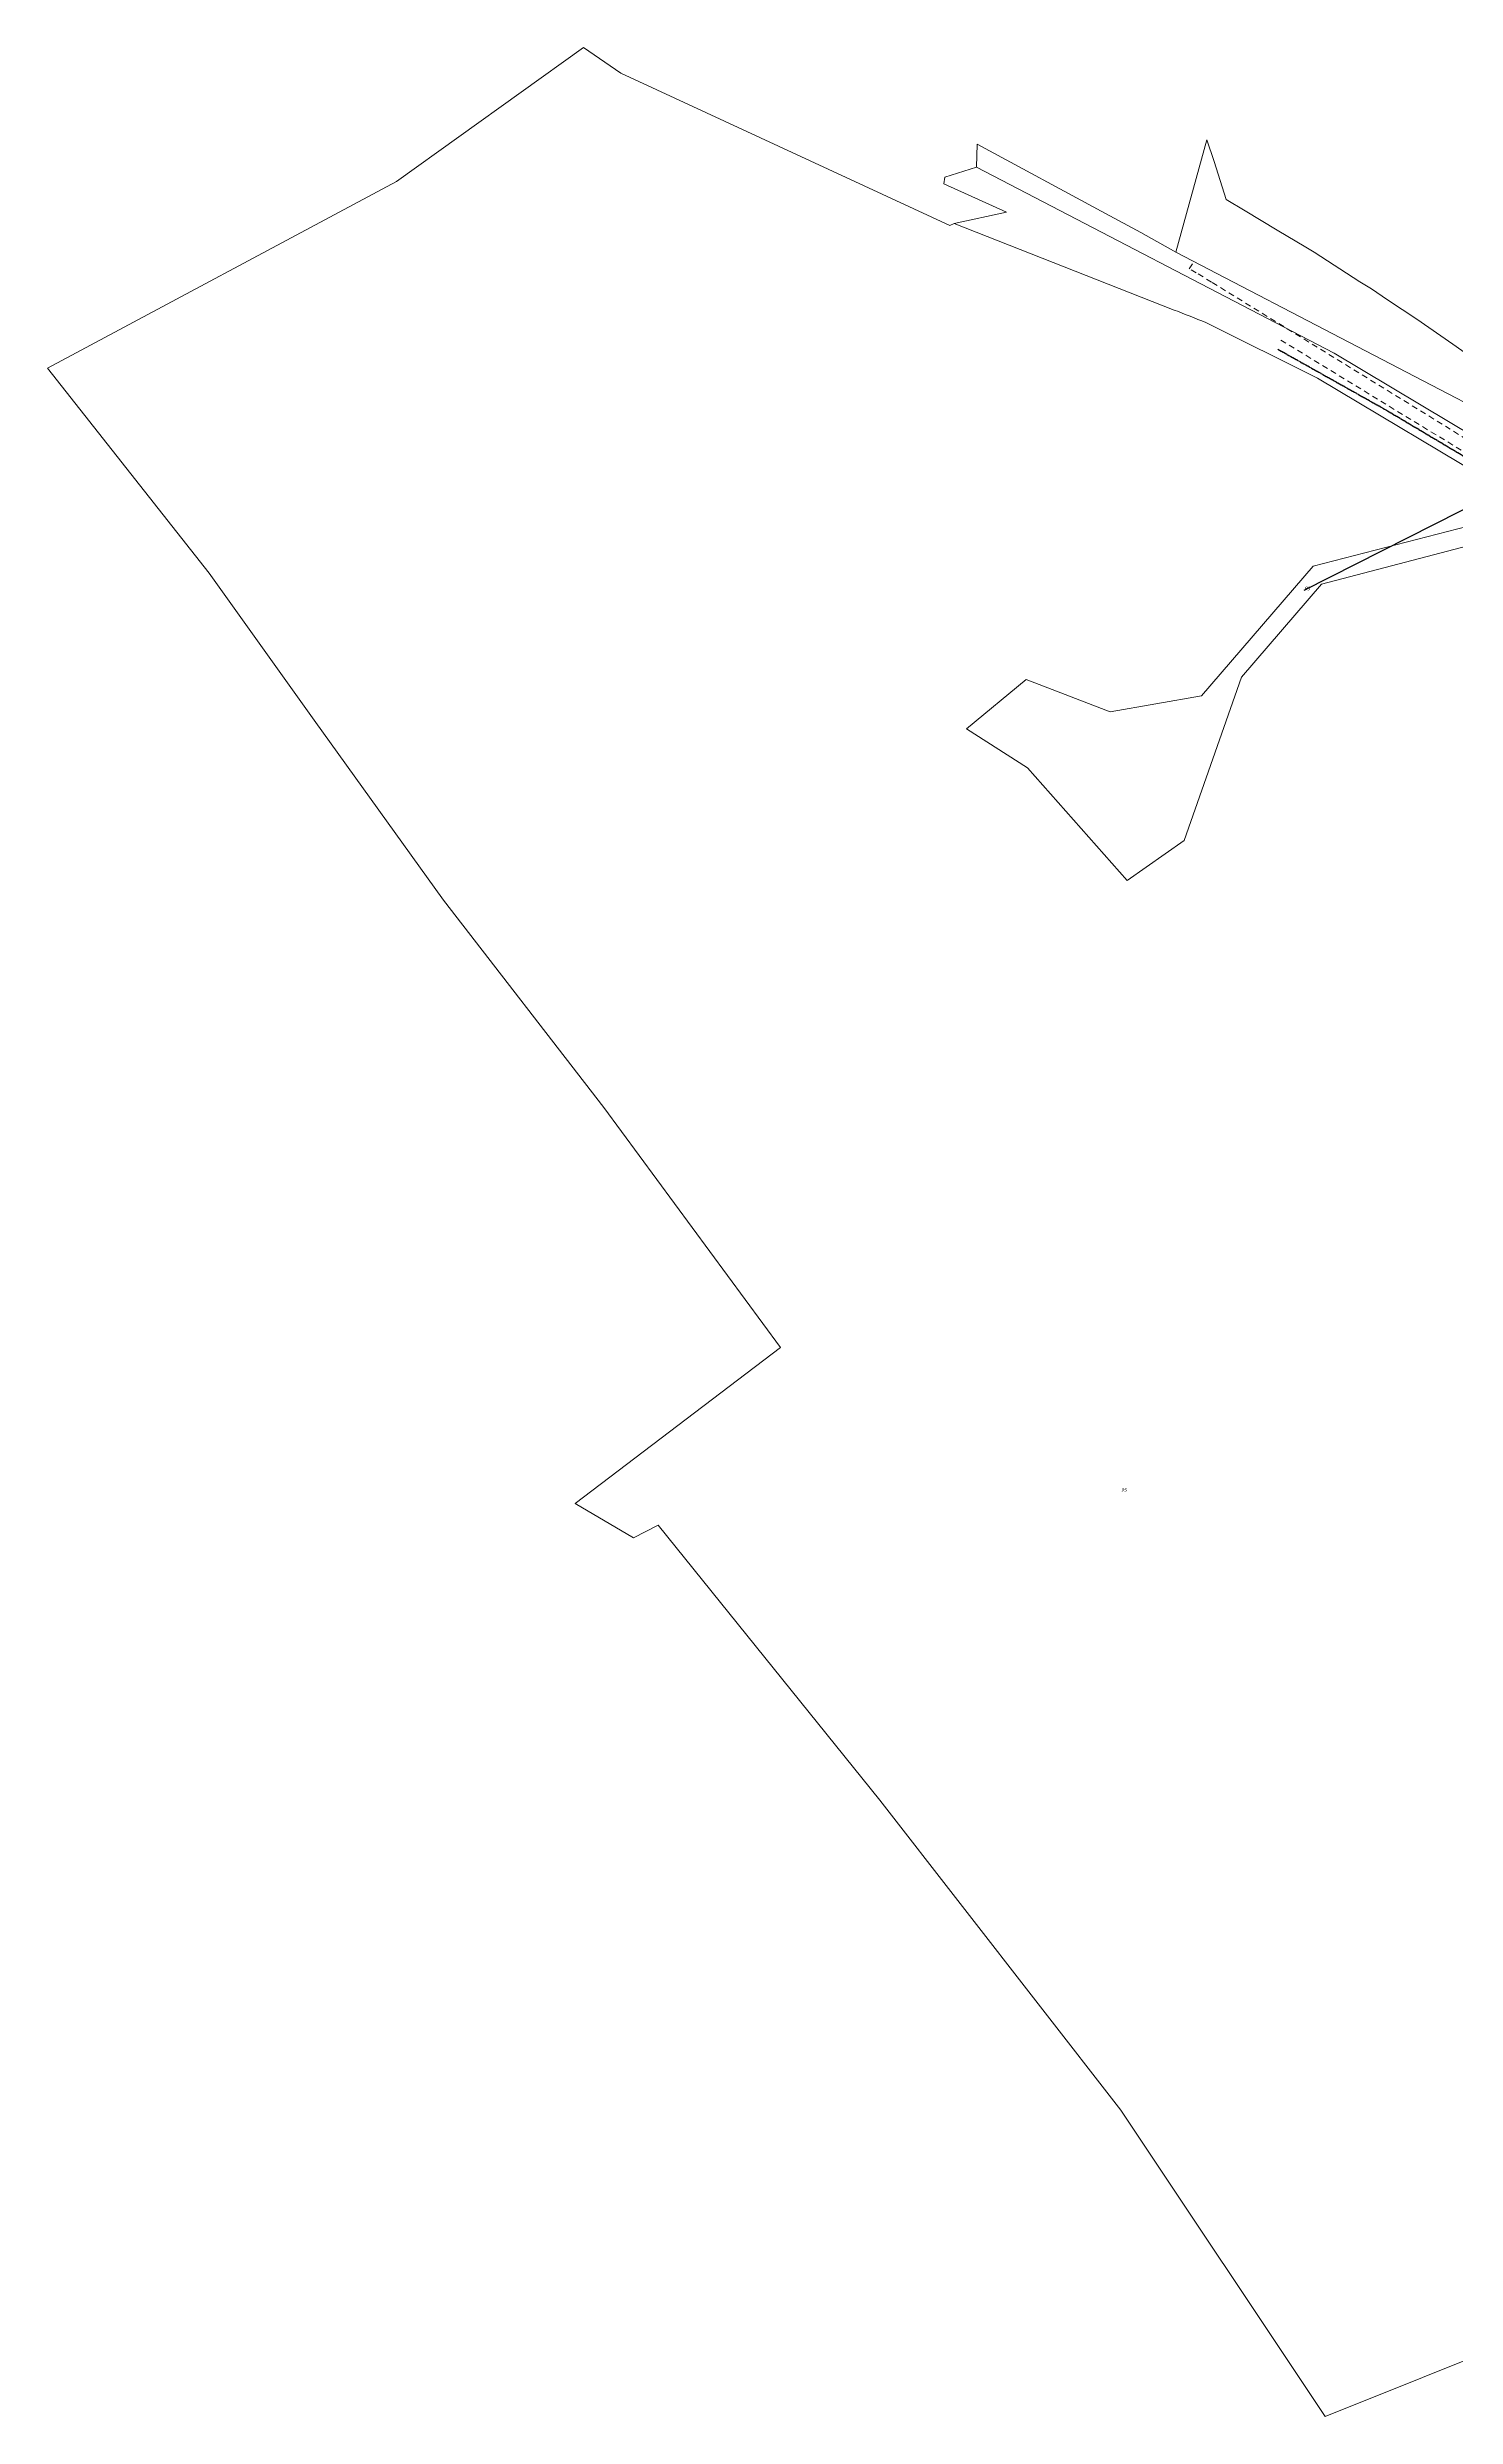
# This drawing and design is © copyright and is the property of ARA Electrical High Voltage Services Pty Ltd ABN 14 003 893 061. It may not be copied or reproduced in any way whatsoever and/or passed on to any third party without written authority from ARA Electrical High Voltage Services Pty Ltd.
# Model space of a CAD drawing. Header units: metres. Extents: x 296308 to 298462, y 6229542 to 6231092.
# Drawn here: x 296308 to 297028, y 6229542 to 6230754 of the extents above; entities that cross this region are included whole.
import ezdxf

# ---------------------------------------------------------------- set-up
doc = ezdxf.new("R2010")
doc.units = ezdxf.units.M
for name, pattern in [('Cable Exist OH', [1, 1, 0]), ('Dash', [5, 3, -2]), ('IECLCENT', [15.5, 9.5, -2, 2, -2])]:
    doc.linetypes.add(name, pattern=pattern)
for name, color, linetype, lineweight in [('Cadastre Developer_SP_EXT', 9, 'Continuous', 5), ('Cadastre Land Parcels_SP_EXT', 9, 'Continuous', 5), ('Cadastre Roads_SP_EXT', 94, 'Continuous', 15)]:
    doc.layers.add(name, color=color, linetype=linetype, lineweight=lineweight)
for name, color, linetype in [('Mains_HV_EXT', 7, 'Continuous'), ('Mains_LV_EXT', 7, 'Continuous'), ('Services_SP_EXT', 7, 'Continuous')]:
    doc.layers.add(name, color=color, linetype=linetype)
doc.styles.add('ieISOCP', font='isocp.shx')

msp = doc.modelspace()

# ---------------------------------------------------------------- linework, layer by layer
at = {"layer": 'Cadastre Developer_SP_EXT', "linetype": 'Dash'}
for points in [[(297059.2, 6230537.5), (296903.1, 6230633.8), (296895.2, 6230638.6), (296891.7, 6230640.6), (296893.7, 6230643.8)], [(297096.5, 6230505.6), (297060.5, 6230529.6), (296938.4, 6230604.2)]]:
    msp.add_lwpolyline(points, dxfattribs=at)
at = {"layer": 'Cadastre Land Parcels_SP_EXT', "linetype": 'Continuous'}
for points in [[(297051.5, 6230528.3), (296957.2, 6230584.7), (296900.1, 6230613.1), (296898.1, 6230613.9), (296896.1, 6230614.7), (296894.1, 6230615.5), (296892.1, 6230616.3), (296890.1, 6230617.1), (296888.1, 6230617.9), (296886.1, 6230618.7), (296884, 6230619.5), (296771.5, 6230663.8), (296769.3, 6230662.7), (296601, 6230740.7), (296601, 6230740.7), (296582, 6230753.8), (296486.3, 6230685.2), (296307.8, 6230589.7), (296390.6, 6230484.9), (296444.2, 6230409.7), (296510.4, 6230317.6), (296592.3, 6230211.6), (296682.7, 6230088.9), (296577.7, 6230009.1), (296607.5, 6229991.6), (296620.1, 6229998), (296733.4, 6229857.3), (296856.7, 6229698.8), (296961.2, 6229542.1), (297405.7, 6229720.3)], [(297078.8, 6230548.1), (296884.8, 6230649.1), (296866.9, 6230659.1), (296848.9, 6230668.8), (296848.9, 6230668.8), (296783.3, 6230704.3), (296782.9, 6230692.6), (296965.7, 6230597.4), (297082.7, 6230527.6)], [(297041.4, 6230591.4), (297026.5, 6230602), (297008, 6230614.9), (296993, 6230624.7), (296984.9, 6230630.3), (296978.9, 6230633.9), (296955.5, 6230649.1), (296951.2, 6230651.7), (296936.6, 6230660.4), (296920.3, 6230670.2), (296910.6, 6230676), (296904.4, 6230695.4), (296904.4, 6230695.4), (296900.7, 6230706.6), (296884.8, 6230649.1), (297078.8, 6230548.1)], [(297038.1, 6230499.9), (296959.2, 6230479.3), (296918.3, 6230431.8), (296889, 6230348.2), (296859.9, 6230327.8), (296809, 6230385.4), (296777.7, 6230405.3), (296808.2, 6230430.5), (296851.3, 6230414), (296898, 6230422.2), (296955.1, 6230488.5), (297066, 6230517.2)], [(297066, 6230517.2), (296955.1, 6230488.5), (296898, 6230422.2), (296851.3, 6230414), (296808.2, 6230430.5), (296777.7, 6230405.3), (296809, 6230385.4), (296859.9, 6230327.8), (296889, 6230348.2), (296918.3, 6230431.8), (296959.2, 6230479.3), (297038.1, 6230499.9)]]:
    msp.add_lwpolyline(points, dxfattribs=at)
at = {"layer": 'Cadastre Roads_SP_EXT', "linetype": 'Continuous'}
msp.add_lwpolyline([(297082.7, 6230527.6), (296965.7, 6230597.4), (296782.9, 6230692.6), (296766.7, 6230687.4), (296766.2, 6230684.1), (296798.3, 6230669.6), (296771.5, 6230663.8), (296884, 6230619.5), (296886.1, 6230618.7), (296888.1, 6230617.9), (296890.1, 6230617.1), (296892.1, 6230616.3), (296894.1, 6230615.5), (296896.1, 6230614.7), (296898.1, 6230613.9), (296900.1, 6230613.1), (296957.2, 6230584.7), (297051.5, 6230528.3)], dxfattribs=at)
at = {"layer": 'Mains_HV_EXT', "linetype": 'Cable Exist OH'}
msp.add_lwpolyline([(296936.9, 6230599.5), (296993, 6230568), (297056.8, 6230530), (297119.9, 6230483), (297159, 6230431.7), (297190.1, 6230394.1), (297227.7, 6230349.9)], dxfattribs=at)
at = {"layer": 'Mains_LV_EXT', "linetype": 'IECLCENT', "lineweight": 30, "ltscale": 0.5, "const_width": 0.2, "flags": 128}
msp.add_lwpolyline([(297056.7, 6230530.1), (297056.6, 6230530.2), (296992.7, 6230568.2)], dxfattribs=at)
at = {"layer": 'Services_SP_EXT'}
msp.add_lwpolyline([(296950.5, 6230476.2), (297056.7, 6230530.1)], dxfattribs=at)

# ---------------------------------------------------------------- texts
at = {"layer": 'Cadastre Land Parcels_SP_EXT', "style": 'ieISOCP', "oblique": 15}
for s, p in [('85', (296950.5, 6230476.2)), ('95', (296856.7, 6230015.1))]:
    msp.add_text(s, height=1.8, dxfattribs=at).set_placement(p)

doc.saveas('drawing.dxf')
